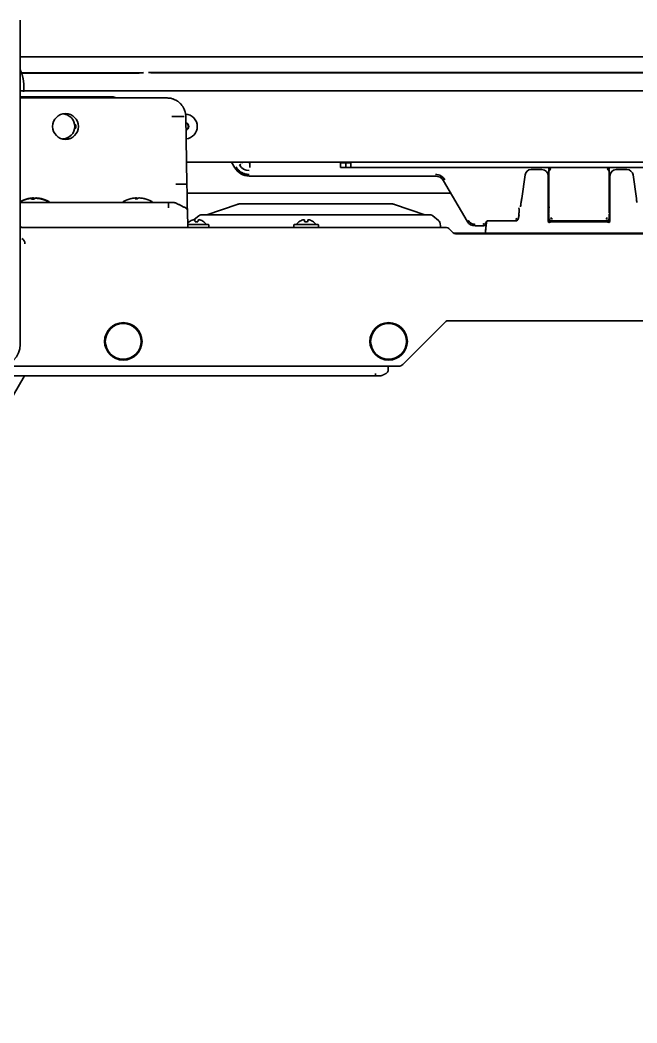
# Model space of a CAD drawing. Header units: inches. Extents: x 786 to 5755, y 618 to 5453.
# Drawn here: x 3454.8 to 3652.4, y 1115 to 1436.4 of the extents above; entities that cross this region are included whole.
import ezdxf

# ---------------------------------------------------------------- set-up
doc = ezdxf.new("R2010")
doc.units = ezdxf.units.IN
doc.layers.add('1', color=7, linetype='Continuous', true_color=0xffffff)
doc.layers.add('4', color=7, linetype='Continuous', true_color=0xffffff)

msp = doc.modelspace()

# ---------------------------------------------------------------- linework, layer by layer
at = {"layer": '1', "color": 7, "linetype": 'Continuous', "lineweight": 35}
for p, q in [((3454.89, 1432.87), (3454.89, 1427.8)), ((3454.89, 1424.27), (3454.89, 1332.44)), ((4254.25, 1424.64), (3454.9, 1424.64)), ((3491.23, 1419.51), (3454.89, 1419.51)), ((3491.23, 1419.43), (3454.89, 1419.43)), ((3495.92, 1419.6), (4151.86, 1419.6)), ((3484.39, 1411.81), (3454.89, 1411.81)), ((3454.89, 1411.44), (3501.91, 1411.44)), ((4200.14, 1413.72), (3454.9, 1413.72)), ((3507.91, 1405.54), (3508.28, 1383.86)), ((3472.69, 1402.81), (3472.69, 1402.31)), ((3472.69, 1402.31), (3472.69, 1401.81)), ((3508.16, 1390.9), (4200.21, 1390.9)), ((3508.17, 1390.82), (4161.98, 1390.82)), ((3523.63, 1389.05), (3522.61, 1390.82)), ((3559.14, 1390.82), (3559.14, 1390.68)), ((3622.02, 1388.5), (3618.57, 1388.5)), ((3649.21, 1388.5), (3645.76, 1388.5)), ((3587.92, 1386.42), (3528.17, 1386.42)), ((3616.59, 1386.78), (3615.52, 1379.18)), ((3624.01, 1386.5), (3624.01, 1385.36)), ((3624.01, 1385.36), (3624.01, 1383.68)), ((3643.77, 1385.36), (3643.77, 1386.5)), ((3643.77, 1383.68), (3643.77, 1385.36)), ((3652.26, 1379.18), (3651.19, 1386.78)), ((3598.02, 1371.92), (3590.52, 1384.92)), ((3624.01, 1383.68), (3624.01, 1379.18)), ((3643.77, 1379.18), (3643.77, 1383.68)), ((3458.7, 1379.03), (3458.7, 1379.29)), ((3458.8, 1379.14), (3458.8, 1379.4)), ((3458.95, 1379.03), (3458.95, 1379.29)), ((3459.05, 1379.14), (3459.05, 1379.4)), ((3460.12, 1379.27), (3460.12, 1379.29)), ((3460.23, 1379.38), (3460.23, 1379.4)), ((3491.8, 1379.14), (3491.8, 1379.4)), ((3492.05, 1379.14), (3492.05, 1379.4)), ((3493.23, 1379.38), (3493.23, 1379.4)), ((3454.89, 1377.94), (3502.42, 1377.94)), ((3524.42, 1377.33), (3514.7, 1374)), ((3573.42, 1377.51), (3525.76, 1377.51)), ((3584.48, 1374), (3574.76, 1377.33)), ((3615.12, 1376.51), (3615.16, 1376.78)), ((3624.04, 1372.87), (3624.04, 1376.78)), ((3643.74, 1372.87), (3643.74, 1376.78)), ((3508.43, 1375.34), (3508.52, 1369.94)), ((3510.57, 1372.45), (3512.09, 1373.71)), ((3512.73, 1373.94), (3515.59, 1373.94)), ((3514.7, 1374), (3514.63, 1373.98)), ((3515.59, 1373.94), (3583.59, 1373.94)), ((3583.59, 1373.94), (3586.45, 1373.94)), ((3584.55, 1373.98), (3584.48, 1374)), ((3587.09, 1373.71), (3588.92, 1372.2)), ((3614.66, 1374.03), (3614.5, 1372.89)), ((3614.51, 1372.88), (3614.67, 1373.99)), ((3624.24, 1374.17), (3624.24, 1373.02)), ((3643.54, 1373.02), (3643.54, 1374.17)), ((3455.14, 1370.06), (3454.79, 1370.41)), ((3455.24, 1370.08), (3454.89, 1370.44)), ((3455.6, 1369.94), (3591.48, 1369.94)), ((3515.2, 1370.86), (3508.5, 1370.86)), ((3515.2, 1369.96), (3508.52, 1369.96)), ((3509.03, 1371.75), (3508.98, 1371.75)), ((3509.59, 1369.94), (3509.59, 1369.94)), ((3513.72, 1371.75), (3513.68, 1371.75)), ((3515.35, 1370.21), (3515.35, 1370.61)), ((3542.48, 1370.59), (3542.48, 1370.19)), ((3550.33, 1370.84), (3542.63, 1370.84)), ((3550.48, 1370.19), (3550.48, 1370.59)), ((3589.26, 1371.62), (3589.59, 1369.94)), ((3593.6, 1368.23), (3592.18, 1369.64)), ((3603.08, 1370.42), (3600.62, 1370.42)), ((3604.07, 1371.28), (3604.11, 1371.59)), ((3604.36, 1371.96), (3604.18, 1370.63)), ((3604.35, 1371.95), (3604.18, 1370.71)), ((3604.18, 1370.71), (3604.18, 1370.71)), ((3604.18, 1370.63), (3604.18, 1370.63)), ((3604.6, 1372.02), (3613.52, 1372.02)), ((3624.04, 1371.89), (3624.23, 1371.89)), ((3624.04, 1371.83), (3624.04, 1371.89)), ((3624.07, 1371.97), (3624.23, 1371.97)), ((3624.73, 1371.96), (3624.86, 1371.92)), ((3624.73, 1371.88), (3624.86, 1371.84)), ((3624.73, 1371.6), (3624.86, 1371.74)), ((3625.24, 1372.02), (3642.54, 1372.02)), ((3625.36, 1371.91), (3626.39, 1371.91)), ((3626.57, 1371.84), (3625.36, 1371.84)), ((3625.36, 1371.83), (3626.39, 1371.83)), ((3642.42, 1371.76), (3625.36, 1371.76)), ((3629.89, 1372.02), (3629.89, 1371.96)), ((3630.39, 1371.83), (3637.39, 1371.83)), ((3637.89, 1371.96), (3637.89, 1372.02)), ((3642.42, 1371.84), (3641.21, 1371.84)), ((3641.39, 1371.91), (3642.42, 1371.91)), ((3641.39, 1371.83), (3642.42, 1371.83)), ((3642.91, 1371.92), (3643.05, 1371.96)), ((3642.91, 1371.84), (3643.05, 1371.88)), ((3642.91, 1371.74), (3643.05, 1371.6)), ((3643.55, 1371.97), (3643.71, 1371.97)), ((3643.55, 1371.89), (3643.74, 1371.89)), ((3643.74, 1371.83), (3643.74, 1371.89)), ((3593.81, 1368.07), (4053.97, 1368.07)), ((3594.3, 1367.94), (4053.48, 1367.94)), ((3591.23, 1339.78), (3577.48, 1326.02)), ((4055.84, 1340.07), (3591.94, 1340.07)), ((3576.06, 1325.44), (3447.89, 1325.44)), ((3572.78, 1325.44), (3572.7, 1324.02)), ((3074.48, 661.25), (3456.21, 1322.44)), ((3568.68, 1322.44), (3404.28, 1322.44)), ((3463.09, 1322.41), (3463.09, 1322.35)), ((3463.19, 1322.44), (3463.19, 1322.37)), ((3464.87, 1322.41), (3464.87, 1322.35)), ((3464.97, 1322.44), (3464.97, 1322.37)), ((3479.58, 1322.44), (3479.58, 1322.37)), ((3480.93, 1322.44), (3480.93, 1322.37)), ((3483.85, 1322.37), (3483.85, 1322.44)), ((3490.32, 1322.37), (3490.32, 1322.44)), ((3492.12, 1322.37), (3492.12, 1322.44)), ((3507.97, 1322.37), (3507.97, 1322.44))]:
    msp.add_line(p, q, dxfattribs=at)
for centre, radius in [((3469.39, 1402.31), 4.13), ((3487.89, 1333.44), 6), ((3487.89, 1333.44), 5.75), ((3572.89, 1333.44), 6), ((3572.89, 1333.44), 5.75)]:
    msp.add_circle(centre, radius, dxfattribs=at)
for centre, radius, start, end in [((3484.39, 1409.81), 2, 54.3403, 90), ((3468.39, 1402.31), 4, 0, 90.1125), ((3470.39, 1402.31), 4, 90, 104.4731), ((3507.59, 1402.31), 4, 0, 86.4619), ((3468.39, 1402.31), 4, 269.8875, 0), ((3507.59, 1402.31), 1.25, 0, 73.4513), ((3507.59, 1402.31), 1.15, 0, 71.8706), ((3507.59, 1402.31), 1.15, 290.0812, 0), ((3507.59, 1402.31), 1.25, 288.5006, 0), ((3507.59, 1402.31), 4, 276.4012, 0), ((3470.39, 1402.31), 4, 255.5269, 270.1125), ((3459.41, 1370.24), 9.08, 103.2612, 119.6794), ((3459.51, 1370.35), 9.08, 103.2612, 119.6794), ((3459.41, 1370.24), 9.08, 60.3206, 76.7388), ((3459.51, 1370.35), 9.08, 60.3206, 76.7388), ((3492.51, 1370.35), 9.08, 103.2612, 119.6794), ((3492.51, 1370.35), 9.08, 60.3206, 76.7388), ((3455.16, 1377.7), 0.5, 119.6794, 138.5908), ((3455.26, 1377.81), 0.5, 119.6794, 138.5908), ((3463.66, 1377.7), 0.5, 14.6023, 60.3206), ((3463.76, 1377.81), 0.5, 14.6023, 60.3206), ((3488.26, 1377.81), 0.5, 119.6794, 165.3977), ((3496.76, 1377.81), 0.5, 14.6023, 60.3206), ((3512.73, 1372.94), 1, 90, 129.5), ((3586.45, 1372.94), 1, 50.5, 90), ((3455.49, 1370.41), 0.5, 225, 270), ((3455.6, 1370.44), 0.5, 225, 270), ((3511.35, 1368.86), 3.74, 129.3686, 139.774), ((3509.44, 1369.46), 0.5, 71.8045, 90), ((3513.27, 1369.46), 0.5, 90, 108.1955), ((3511.35, 1368.86), 3.74, 32.3241, 50.6155), ((3515.07, 1370.61), 0.283, 0, 61.9275), ((3515.07, 1370.21), 0.283, 298.0725, 0), ((3542.76, 1370.59), 0.283, 118.0725, 180), ((3542.76, 1370.19), 0.283, 180, 241.9275), ((3546.48, 1368.84), 3.74, 129.3791, 147.6759), ((3546.48, 1368.84), 3.74, 32.3241, 50.6111), ((3550.19, 1370.59), 0.283, 0, 61.9275), ((3550.19, 1370.19), 0.283, 298.0725, 0), ((3588.28, 1371.43), 1, 11, 50.5), ((3591.48, 1368.94), 1, 45, 90), ((3454.38, 1364.66), 2, 0.0009, 60), ((3594.3, 1368.94), 1, 225, 270), ((3591.94, 1339.07), 1, 90, 135), ((3447.89, 1332.44), 7, 270, 0), ((3576.06, 1327.44), 2, 270, 315)]:
    msp.add_arc(centre, radius, start, end, dxfattribs=at)
for centre, major_axis, ratio, start_param, end_param in [((3491.23, 1419.66), (4.5, 0), 0.034921, 4.712389, 5.497787), ((3491.23, 1419.58), (4.5, 0), 0.034921, 4.712389, 5.497787), ((3528.18, 1391.68), (2.63, 4.55), 0.999188, 2.618346, 3.66484), ((3559.15, 1390.68), (0, 1.5), 0.008333, 1.570794, 3.106684), ((3618.57, 1386.49), (1.32, -1.51), 0.997598, 2.427198, 3.855987), ((3622.01, 1386.49), (-1.42, -1.42), 0.997265, 2.357564, 3.925621), ((3645.77, 1386.49), (-1.42, 1.42), 0.997265, 5.499157, 7.067214), ((3649.21, 1386.49), (1.32, 1.51), 0.997598, 5.568791, 6.99758), ((3587.92, 1383.42), (-1.5, -2.6), 0.999188, 2.618346, 3.66484), ((3459.2, 1370.24), (0, -9.06), 0.947542, 3.199666, 3.391172), ((3459.3, 1370.35), (0, -9.06), 0.947542, 3.199666, 3.391172), ((3458.75, 1370.24), (0, -9.06), 0.090997, 3.199666, 3.391172), ((3458.93, 1370.24), (0, -8.79), 0.978398, 3.096057, 3.187129), ((3458.85, 1370.35), (0, -9.06), 0.090997, 3.199666, 3.391172), ((3459.04, 1370.35), (0, -8.79), 0.978398, 3.096057, 3.187129), ((3459.47, 1370.24), (0, 9.06), 0.995851, 0.058074, 0.085647), ((3459.58, 1370.35), (0, 9.06), 0.995851, 0.058074, 0.085647), ((3458.78, 1370.24), (0, -9.06), 0.319632, 2.921888, 3.083519), ((3458.88, 1370.35), (0, -9.06), 0.319632, 2.921888, 3.083519), ((3460.04, 1370.24), (0, 9.06), 0.319632, 0.058074, 0.249579), ((3460.15, 1370.35), (0, 9.06), 0.319632, 0.058074, 0.249579), ((3459.35, 1370.24), (0, -9.06), 0.995851, 2.892014, 3.083519), ((3459.45, 1370.35), (0, -9.06), 0.995851, 2.892014, 3.083519), ((3459.62, 1370.24), (0, 9.06), 0.947542, 6.033606, 6.225112), ((3459.73, 1370.35), (0, 9.06), 0.947542, 6.033606, 6.225112), ((3461.66, 1370.24), (0, 8.79), 0.206731, 6.237649, 6.328721), ((3461.77, 1370.35), (0, 8.79), 0.206731, 6.237649, 6.328721), ((3492.3, 1370.35), (0, -9.06), 0.947542, 3.199666, 3.391172), ((3491.85, 1370.35), (0, -9.06), 0.090997, 3.199666, 3.391172), ((3492.04, 1370.35), (0, -8.79), 0.978398, 3.096057, 3.187129), ((3492.58, 1370.35), (0, 9.06), 0.995851, 0.058074, 0.085647), ((3491.88, 1370.35), (0, -9.06), 0.319632, 2.921888, 3.083519), ((3493.15, 1370.35), (0, 9.06), 0.319632, 0.058074, 0.249579), ((3492.45, 1370.35), (0, -9.06), 0.995851, 2.892014, 3.083519), ((3492.73, 1370.35), (0, 9.06), 0.947542, 6.033606, 6.225112), ((3494.77, 1370.35), (0, 8.79), 0.206731, 6.237649, 6.328721), ((3615.36, 1379.18), (0.42, 3), 0.051895, 4.308564, 4.719702), ((3624.17, 1379.18), (0, 3), 0.052408, 1.570796, 1.981934), ((3643.61, 1379.18), (0, 3), 0.052408, 4.301251, 4.712389), ((3652.42, 1379.18), (-0.42, 3), 0.051895, 1.563483, 1.974621), ((3615.32, 1376.78), (0.42, 3), 0.051895, 1.166972, 1.57811), ((3623.88, 1376.78), (0, 3), 0.052408, 4.712389, 5.123527), ((3643.9, 1376.78), (0, 3), 0.052408, 1.159658, 1.570796), ((3511.35, 1368.84), (-3.62, 0.87), 0.997235, 5.247399, 5.62012), ((3511.09, 1368.8), (-0.81, 3.6), 0.902278, 6.178468, 6.295334), ((3510.8, 1368.8), (-0.38, 3.67), 0.420739, 6.027806, 6.144672), ((3511.05, 1368.84), (-0.27, 3.72), 0.017407, 5.611261, 5.983982), ((3511.65, 1368.84), (-0.27, -3.72), 0.017407, 3.440796, 3.813517), ((3511.9, 1368.8), (-0.38, -3.67), 0.420739, 3.280106, 3.396972), ((3511.61, 1368.8), (-0.81, -3.6), 0.902278, 3.129444, 3.24631), ((3511.36, 1368.84), (-3.62, -0.87), 0.997235, 3.804658, 4.177379), ((3514.4, 1374.44), (0, -0.5), 1, 6.282807, 6.525593), ((3546.47, 1368.82), (-3.62, 0.87), 0.997235, 5.247399, 5.62012), ((3546.22, 1368.78), (-0.81, 3.6), 0.902278, 6.178468, 6.295334), ((3545.92, 1368.78), (-0.38, 3.67), 0.420739, 6.027806, 6.144672), ((3546.18, 1368.82), (-0.27, 3.72), 0.017407, 5.611261, 5.983982), ((3546.77, 1368.82), (-0.27, -3.72), 0.017407, 3.440796, 3.813517), ((3547.03, 1368.78), (-0.38, -3.67), 0.420739, 3.280106, 3.396972), ((3546.73, 1368.78), (-0.81, -3.6), 0.902278, 3.129444, 3.24631), ((3546.48, 1368.82), (-3.62, -0.87), 0.997235, 3.804658, 4.177379), ((3584.78, 1374.44), (0, 0.5), 1, 2.899186, 3.141971), ((3613.52, 1373.02), (-0.657, 0.756), 0.998931, 2.426537, 3.856648), ((3624.09, 1372.95), (0, 1), 0.052408, 1.570796, 3.124139), ((3624.09, 1372.87), (0, 1), 0.052408, 1.570796, 3.124139), ((3623.99, 1374.17), (-0.177, -0.177), 0.998783, 2.356803, 3.632846), ((3625.24, 1373.02), (0.708, 0.708), 0.998783, 2.356803, 3.926382), ((3642.54, 1373.02), (0.708, -0.708), 0.998783, 5.498396, 7.067974), ((3643.69, 1372.95), (0, 1), 0.052408, 3.159046, 4.712389), ((3643.69, 1372.87), (0, 1), 0.052408, 3.159046, 4.712389), ((3600.62, 1373.42), (1.5, 2.6), 0.999188, 2.618346, 3.66484), ((3603.08, 1371.42), (0.342, -0.94), 0.99931, 5.934122, 7.364783), ((3604.26, 1370.71), (0.32, 2.25), 0.03458, 1.575662, 2.974751), ((3604.26, 1370.63), (0.32, 2.25), 0.03458, 1.575662, 3.146458), ((3604.6, 1371.52), (0.171, -0.47), 0.99931, 2.792529, 4.223191), ((3624.29, 1371.83), (0.177, 0.177), 0.997265, 2.357564, 3.693517), ((3624.23, 1371.96), (0.5, 0), 0.017455, 0.05236, 1.570796), ((3624.23, 1371.88), (0.5, 0), 0.017455, 0.05236, 1.570796), ((3624.23, 1371.61), (0.5, 0), 0.052408, 4.828132, 6.230825), ((3625.36, 1371.92), (0.5, 0), 0.017455, 3.193953, 4.712389), ((3625.36, 1371.84), (0.5, 0), 0.017455, 3.193953, 4.712389), ((3625.36, 1371.74), (0.5, 0), 0.052408, 1.570796, 3.089233), ((3625.36, 1371.82), (0.5, 0), 0.052408, 1.570796, 2.57937), ((3626.39, 1372.83), (0.447, -0.895), 0.99981, 5.819644, 6.580327), ((3626.39, 1372.91), (0.447, -0.895), 0.99981, 5.819644, 6.453939), ((3630.39, 1372.83), (0.447, 0.895), 0.99981, 3.084342, 3.605134), ((3637.39, 1372.83), (-0.447, 0.895), 0.99981, 2.678052, 3.438734), ((3641.39, 1372.83), (0.447, 0.895), 0.99981, 2.844451, 3.605134), ((3641.39, 1372.91), (0.447, 0.895), 0.99981, 2.970839, 3.605134), ((3642.42, 1371.92), (0.5, 0), 0.017455, 4.712389, 6.230825), ((3642.42, 1371.84), (0.5, 0), 0.017455, 4.712389, 6.230825), ((3642.42, 1371.82), (0.5, 0), 0.052408, 0.562222, 1.570796), ((3642.42, 1371.74), (0.5, 0), 0.052408, 0.05236, 1.570796), ((3643.55, 1371.96), (0.5, 0), 0.017455, 1.570796, 3.089233), ((3643.55, 1371.88), (0.5, 0), 0.017455, 1.570796, 3.089233), ((3643.55, 1371.61), (0.5, 0), 0.052408, 3.193953, 4.596646), ((3643.49, 1371.83), (0.177, -0.177), 0.997265, 5.731261, 7.067214), ((3604.68, 1368.27), (0, -0.75), 0.999379, 4.572848, 4.98544), ((3571.7, 1324.08), (-0.999, 0.052), 0.999981, 2.075858, 3.141593)]:
    msp.add_ellipse(centre, major_axis=major_axis, ratio=ratio, start_param=start_param, end_param=end_param, dxfattribs=at)
for points, degree in [([(3454.89, 1436.41), (3454.89, 1435.09), (3454.89, 1433.8), (3454.89, 1432.87)], 3), ([(3454.89, 1427.8), (3454.89, 1426.87), (3454.89, 1425.58), (3454.89, 1424.27)], 3), ([(3504.34, 1405.51), (3507.36, 1405.54)], 1), ([(3472.69, 1401.81), (3472.57, 1401.81), (3472.44, 1401.81), (3472.31, 1401.81)], 3), ([(3504.72, 1383.84), (3507.73, 1383.86)], 1), ([(3502.43, 1377.73), (3502.43, 1376.22)], 1), ([(3504.82, 1377.73), (3507.87, 1376.21)], 1), ([(3624.23, 1371.59), (3624.25, 1371.58), (3624.27, 1371.58), (3624.29, 1371.58)], 3), ([(3643.49, 1371.58), (3643.51, 1371.58), (3643.53, 1371.58), (3643.55, 1371.59)], 3), ([(3568.68, 1323.18), (3568.68, 1322.54)], 1), ([(3572.14, 1323.18), (3570.83, 1322.54)], 1)]:
    msp.add_open_spline(points, degree=degree, dxfattribs=at)
msp.add_rational_spline([(3455.93, 1413.39), (3456.16, 1415.22), (3456.06, 1417.08), (3455.62, 1418.89), (3454.87, 1420.59)], [0.500681714361, 0.490449933602, 0.486186471897, 0.487891329244, 0.495564505644], degree=4, dxfattribs=at)
for points, knots in [([(3501.91, 1411.44), (3502.01, 1411.44), (3502.11, 1411.43), (3502.3, 1411.42), (3502.4, 1411.42), (3502.55, 1411.4), (3502.59, 1411.4), (3502.69, 1411.39), (3502.74, 1411.38), (3502.88, 1411.36), (3502.98, 1411.34), (3503.26, 1411.29), (3503.45, 1411.24), (3503.68, 1411.17), (3503.73, 1411.15), (3503.82, 1411.12), (3503.87, 1411.11), (3504.01, 1411.06), (3504.1, 1411.03), (3504.37, 1410.92), (3504.54, 1410.83), (3504.88, 1410.65), (3505.05, 1410.56), (3505.29, 1410.39), (3505.37, 1410.34), (3505.53, 1410.22), (3505.61, 1410.16), (3505.84, 1409.98), (3505.98, 1409.85), (3506.19, 1409.65), (3506.26, 1409.58), (3506.39, 1409.44), (3506.45, 1409.36), (3506.64, 1409.14), (3506.75, 1408.99), (3506.89, 1408.79), (3506.92, 1408.75), (3506.97, 1408.66), (3507, 1408.62), (3507.08, 1408.5), (3507.12, 1408.41), (3507.26, 1408.16), (3507.35, 1407.98), (3507.5, 1407.63), (3507.57, 1407.45), (3507.66, 1407.17), (3507.69, 1407.08), (3507.72, 1406.94), (3507.74, 1406.89), (3507.76, 1406.8), (3507.77, 1406.75), (3507.82, 1406.51), (3507.85, 1406.32), (3507.88, 1406.07), (3507.88, 1406.03), (3507.89, 1405.93), (3507.9, 1405.78), (3507.91, 1405.64), (3507.91, 1405.54)], [0, 0, 0, 0, 0.03125, 0.03125, 0.0625, 0.0625, 0.078125, 0.078125, 0.09375, 0.09375, 0.125, 0.125, 0.1875, 0.1875, 0.203125, 0.203125, 0.21875, 0.21875, 0.25, 0.25, 0.3125, 0.3125, 0.375, 0.375, 0.40625, 0.40625, 0.4375, 0.4375, 0.5, 0.5, 0.53125, 0.53125, 0.5625, 0.5625, 0.625, 0.625, 0.640625, 0.640625, 0.65625, 0.65625, 0.6875, 0.6875, 0.75, 0.75, 0.8125, 0.8125, 0.84375, 0.84375, 0.859375, 0.859375, 0.875, 0.875, 0.9375, 0.9375, 0.953125, 0.953125, 0.96875, 1, 1, 1, 1]), ([(3503.44, 1405.49), (3503.6, 1405.49), (3503.75, 1405.5), (3504.05, 1405.5), (3504.2, 1405.51), (3504.34, 1405.51)], [0, 0, 0, 0, 0.5, 0.5, 1, 1, 1, 1]), ([(3472.33, 1402.81), (3472.33, 1402.81), (3472.39, 1402.81), (3472.5, 1402.81), (3472.63, 1402.81), (3472.69, 1402.81)], [0, 0, 0, 0, 0.035912, 0.517956, 1, 1, 1, 1]), ([(3508.28, 1383.86), (3508.28, 1383.86), (3508.27, 1383.86), (3508.22, 1383.86), (3508.18, 1383.86), (3508.08, 1383.86), (3508.02, 1383.86), (3507.89, 1383.86), (3507.81, 1383.86), (3507.73, 1383.86)], [0, 0, 0, 0, 0.25, 0.25, 0.5, 0.5, 0.75, 0.75, 1, 1, 1, 1]), ([(3508.28, 1383.86), (3508.28, 1383.71), (3508.29, 1383.57), (3508.29, 1383.29), (3508.29, 1383.15), (3508.3, 1382.74), (3508.31, 1382.46), (3508.31, 1382.05), (3508.32, 1381.91), (3508.32, 1381.64), (3508.32, 1381.5), (3508.33, 1381.1), (3508.33, 1380.84), (3508.34, 1380.33), (3508.35, 1380.08), (3508.35, 1379.71), (3508.35, 1379.59), (3508.36, 1379.41), (3508.36, 1379.35), (3508.36, 1379.23), (3508.36, 1379.17), (3508.37, 1378.88), (3508.37, 1378.65), (3508.38, 1378.23), (3508.38, 1378.02), (3508.39, 1377.63), (3508.39, 1377.44), (3508.4, 1377.22), (3508.4, 1377.16), (3508.4, 1377.09), (3508.4, 1377.05), (3508.4, 1377.03), (3508.4, 1376.92), (3508.4, 1376.84), (3508.41, 1376.61), (3508.41, 1376.33), (3508.41, 1376.09), (3508.42, 1375.93), (3508.42, 1375.88), (3508.42, 1375.81), (3508.42, 1375.79), (3508.42, 1375.74), (3508.42, 1375.72), (3508.42, 1375.62), (3508.42, 1375.55), (3508.43, 1375.47), (3508.43, 1375.45), (3508.43, 1375.41), (3508.43, 1375.39), (3508.43, 1375.36), (3508.43, 1375.35), (3508.43, 1375.34), (3508.43, 1375.34), (3508.43, 1375.34)], [0, 0, 0, 0, 0.031268, 0.031268, 0.062536, 0.062536, 0.125072, 0.125072, 0.156339, 0.156339, 0.187607, 0.187607, 0.250143, 0.250143, 0.312679, 0.312679, 0.343947, 0.343947, 0.359581, 0.359581, 0.375215, 0.375215, 0.43775, 0.43775, 0.500286, 0.500286, 0.562822, 0.562822, 0.578456, 0.586273, 0.586273, 0.59409, 0.59409, 0.625358, 0.625358, 0.687894, 0.750429, 0.750429, 0.781697, 0.781697, 0.797331, 0.797331, 0.812965, 0.812965, 0.875501, 0.875501, 0.906769, 0.906769, 0.938037, 0.938037, 0.969305, 0.969305, 1, 1, 1, 1]), ([(3502.42, 1377.94), (3502.42, 1377.94), (3502.43, 1377.92), (3502.43, 1377.85), (3502.43, 1377.8), (3502.43, 1377.73)], [0, 0, 0, 0, 0.5, 0.5, 1, 1, 1, 1]), ([(3502.42, 1377.94), (3502.45, 1377.94), (3502.47, 1377.94), (3502.52, 1377.94), (3502.54, 1377.94), (3502.59, 1377.94), (3502.62, 1377.94), (3502.67, 1377.94), (3502.69, 1377.94), (3502.76, 1377.94), (3502.81, 1377.94), (3502.9, 1377.94), (3502.95, 1377.94), (3503.02, 1377.94), (3503.04, 1377.94), (3503.08, 1377.94), (3503.1, 1377.94), (3503.17, 1377.94), (3503.21, 1377.94), (3503.29, 1377.94), (3503.33, 1377.94), (3503.41, 1377.94), (3503.44, 1377.94), (3503.5, 1377.94), (3503.51, 1377.94), (3503.55, 1377.94), (3503.56, 1377.94), (3503.61, 1377.94), (3503.64, 1377.94), (3503.69, 1377.94), (3503.72, 1377.94), (3503.76, 1377.94), (3503.79, 1377.94), (3503.82, 1377.94), (3503.82, 1377.94), (3503.84, 1377.94), (3503.86, 1377.94), (3503.87, 1377.94), (3503.88, 1377.94), (3503.89, 1377.94), (3503.9, 1377.94), (3503.9, 1377.94), (3503.91, 1377.94), (3503.92, 1377.94), (3503.92, 1377.94), (3503.93, 1377.94), (3503.93, 1377.94)], [0, 0, 0, 0, 0.03125, 0.03125, 0.0625, 0.0625, 0.09375, 0.09375, 0.125, 0.125, 0.1875, 0.1875, 0.25, 0.25, 0.28125, 0.28125, 0.3125, 0.3125, 0.375, 0.375, 0.4375, 0.4375, 0.5, 0.5, 0.53125, 0.53125, 0.5625, 0.5625, 0.625, 0.625, 0.6875, 0.6875, 0.75, 0.75, 0.78125, 0.78125, 0.8125, 0.84375, 0.84375, 0.875, 0.875, 0.90625, 0.90625, 0.9375, 0.9375, 1, 1, 1, 1]), ([(3503.93, 1377.94), (3504.08, 1377.94), (3504.24, 1377.92), (3504.53, 1377.85), (3504.68, 1377.8), (3504.82, 1377.73)], [0, 0, 0, 0, 0.5, 0.5, 1, 1, 1, 1]), ([(3508.43, 1375.34), (3508.43, 1375.43), (3508.41, 1375.52), (3508.36, 1375.69), (3508.32, 1375.78), (3508.22, 1375.93), (3508.16, 1376), (3508.03, 1376.12), (3507.95, 1376.17), (3507.87, 1376.21)], [0, 0, 0, 0, 0.25, 0.25, 0.5, 0.5, 0.75, 0.75, 1, 1, 1, 1]), ([(3525.76, 1377.51), (3525.63, 1377.51), (3525.38, 1377.51), (3525.01, 1377.47), (3524.68, 1377.41), (3524.5, 1377.36), (3524.42, 1377.33)], [0, 0, 0, 0, 0.267051, 0.527552, 0.773248, 1, 1, 1, 1]), ([(3574.76, 1377.33), (3574.68, 1377.36), (3574.5, 1377.41), (3574.17, 1377.47), (3573.8, 1377.51), (3573.55, 1377.51), (3573.42, 1377.51)], [0, 0, 0, 0, 0.226752, 0.472448, 0.732949, 1, 1, 1, 1]), ([(3584.68, 1373.95), (3584.68, 1373.95), (3584.67, 1373.95), (3584.64, 1373.96), (3584.6, 1373.97), (3584.55, 1373.98)], [0, 0, 0, 0, 0.059017, 0.059017, 1, 1, 1, 1]), ([(3511.82, 1371.75), (3511.78, 1371.75), (3511.74, 1371.75), (3511.66, 1371.75), (3511.62, 1371.75), (3511.55, 1371.75), (3511.51, 1371.75), (3511.43, 1371.75), (3511.39, 1371.75), (3511.27, 1371.75), (3511.19, 1371.75), (3511.08, 1371.75), (3511.04, 1371.75), (3510.96, 1371.75), (3510.92, 1371.75), (3510.88, 1371.75)], [0, 0, 0, 0, 0.125, 0.125, 0.25, 0.25, 0.375, 0.375, 0.5, 0.5, 0.75, 0.75, 0.875, 0.875, 1, 1, 1, 1]), ([(3544.23, 1371.77), (3544.23, 1371.77), (3544.23, 1371.77), (3544.23, 1371.77), (3544.23, 1371.77), (3544.23, 1371.77), (3544.23, 1371.77), (3544.23, 1371.77), (3544.22, 1371.77), (3544.21, 1371.77), (3544.2, 1371.77), (3544.17, 1371.76), (3544.13, 1371.75), (3544.11, 1371.73), (3544.1, 1371.73)], [0, 0, 0, 0, 0.224485, 0.543492, 0.578376, 0.58397, 0.58494, 0.585873, 0.587908, 0.610022, 0.664923, 0.762436, 0.906816, 1, 1, 1, 1]), ([(3546.94, 1371.73), (3546.87, 1371.73), (3546.79, 1371.73), (3546.67, 1371.73), (3546.63, 1371.73), (3546.55, 1371.73), (3546.52, 1371.73), (3546.4, 1371.73), (3546.32, 1371.73), (3546.2, 1371.73), (3546.16, 1371.73), (3546.09, 1371.73), (3546.05, 1371.73), (3546.01, 1371.73)], [0, 0, 0, 0, 0.25, 0.25, 0.375, 0.375, 0.5, 0.5, 0.75, 0.75, 0.875, 0.875, 1, 1, 1, 1]), ([(3548.85, 1371.73), (3548.84, 1371.73), (3548.83, 1371.74), (3548.8, 1371.76), (3548.77, 1371.77), (3548.75, 1371.77), (3548.74, 1371.77), (3548.73, 1371.77), (3548.73, 1371.77), (3548.73, 1371.77), (3548.72, 1371.77), (3548.72, 1371.77), (3548.72, 1371.77), (3548.72, 1371.77), (3548.72, 1371.77), (3548.72, 1371.77), (3548.72, 1371.77), (3548.72, 1371.77)], [0, 0, 0, 0, 0.102508, 0.301325, 0.460416, 0.576988, 0.64948, 0.682856, 0.688693, 0.690449, 0.691698, 0.693191, 0.695765, 0.701984, 0.726756, 0.986797, 1, 1, 1, 1]), ([(3568.68, 1322.44), (3568.68, 1322.44), (3568.68, 1322.45), (3568.68, 1322.48), (3568.68, 1322.5), (3568.68, 1322.54)], [0, 0, 0, 0, 0.49773, 0.49773, 1, 1, 1, 1]), ([(3570.39, 1322.44), (3570.39, 1322.44), (3570.38, 1322.44), (3570.37, 1322.44), (3570.37, 1322.44), (3570.36, 1322.44), (3570.36, 1322.44), (3570.34, 1322.44), (3570.32, 1322.44), (3570.29, 1322.44), (3570.27, 1322.44), (3570.23, 1322.44), (3570.2, 1322.44), (3570.16, 1322.44), (3570.15, 1322.44), (3570.12, 1322.44), (3570.1, 1322.44), (3570.06, 1322.44), (3569.99, 1322.44), (3569.92, 1322.44), (3569.84, 1322.44), (3569.8, 1322.44), (3569.71, 1322.44), (3569.62, 1322.44), (3569.53, 1322.44), (3569.43, 1322.44), (3569.38, 1322.44), (3569.3, 1322.44), (3569.28, 1322.44), (3569.22, 1322.44), (3569.2, 1322.44), (3569.12, 1322.44), (3569.06, 1322.44), (3568.95, 1322.44), (3568.9, 1322.44), (3568.79, 1322.44), (3568.73, 1322.44), (3568.68, 1322.44)], [0, 0, 0, 0, 0.0625, 0.0625, 0.09375, 0.09375, 0.125, 0.125, 0.1875, 0.1875, 0.25, 0.25, 0.3125, 0.3125, 0.34375, 0.34375, 0.375, 0.375, 0.4375, 0.5, 0.5, 0.5625, 0.5625, 0.625, 0.6875, 0.6875, 0.75, 0.75, 0.78125, 0.78125, 0.8125, 0.8125, 0.875, 0.875, 0.9375, 0.9375, 1, 1, 1, 1]), ([(3570.39, 1322.44), (3570.46, 1322.44), (3570.54, 1322.45), (3570.69, 1322.48), (3570.76, 1322.5), (3570.83, 1322.54)], [0, 0, 0, 0, 0.5, 0.5, 1, 1, 1, 1]), ([(3572.14, 1323.18), (3572.22, 1323.22), (3572.29, 1323.27), (3572.43, 1323.38), (3572.49, 1323.45), (3572.59, 1323.6), (3572.62, 1323.68), (3572.68, 1323.85), (3572.7, 1323.94), (3572.7, 1324.02)], [0, 0, 0, 0, 0.25, 0.25, 0.5, 0.5, 0.75, 0.75, 1, 1, 1, 1])]:
    msp.add_open_spline(points, degree=3, knots=knots, dxfattribs=at)
at = {"layer": '4', "color": 7, "linetype": 'Continuous', "lineweight": 35}
for p, q in [((3491.23, 1419.51), (3454.89, 1419.51)), ((3491.23, 1419.43), (3454.89, 1419.43)), ((3496.72, 1419.6), (4151.06, 1419.6)), ((3496.72, 1419.52), (4151.06, 1419.52)), ((3523.63, 1389.05), (3522.61, 1390.82)), ((3525.16, 1389.93), (3525.59, 1390.18)), ((3560.81, 1390.68), (3560.81, 1389.18)), ((3670.16, 1389.18), (3560.81, 1389.18)), ((3587.92, 1386.42), (3528.17, 1386.42)), ((3624.27, 1388.16), (3624.27, 1376.57)), ((3643.51, 1376.57), (3643.51, 1388.16)), ((3598.02, 1371.92), (3590.52, 1384.92)), ((3508.33, 1380.93), (3592.83, 1380.93)), ((3624.27, 1376.27), (3624.26, 1374.55)), ((3643.52, 1374.55), (3643.51, 1376.27)), ((3614.66, 1374.03), (3614.5, 1372.89)), ((3614.51, 1372.88), (3614.67, 1373.99)), ((3624.24, 1374.17), (3624.24, 1373.02)), ((3643.54, 1373.02), (3643.54, 1374.17)), ((3603.08, 1370.42), (3600.62, 1370.42)), ((3604.07, 1371.28), (3604.11, 1371.59)), ((3604.6, 1372.02), (3613.52, 1372.02)), ((3625.24, 1372.02), (3642.54, 1372.02))]:
    msp.add_line(p, q, dxfattribs=at)
msp.add_arc((3528.17, 1391.66), 3.47, 209.9973, 270.0027, dxfattribs=at)
for centre, major_axis, ratio, start_param, end_param in [((3491.23, 1419.66), (4.5, 0), 0.034921, 4.712389, 5.497787), ((3491.23, 1419.58), (4.5, 0), 0.034921, 4.712389, 5.497787), ((3527.17, 1391.4), (-1.3, -0.75), 0.008337, 5.609669, 6.248277), ((3528.42, 1392.14), (0, -1.47), 0.999861, 5.817939, 6.283654), ((3528.44, 1390.66), (0, -1.5), 0.016664, 4.712379, 6.248028), ((3560.81, 1383.76), (-199.87, 0), 0.034639, 4.712389, 4.729065), ((3557.5, 1390.68), (0, -1.5), 0.016664, 4.712379, 6.248272), ((3560.81, 1382.26), (-198.38, 0), 0.034899, 4.71239, 4.729065), ((3624.77, 1388.16), (0.354, 0.354), 0.998783, 0.786007, 2.355586), ((3624.85, 1388.09), (0.354, 0.354), 0.998783, 0.786007, 2.355586), ((3642.93, 1388.09), (-0.354, 0.354), 0.998783, 3.9276, 5.497178), ((3643.01, 1388.16), (-0.354, 0.354), 0.998783, 3.9276, 5.497178), ((3587.92, 1383.42), (-1.5, -2.6), 0.999188, 2.618346, 3.66484), ((3587.92, 1383.43), (1.75, 3.03), 0.999188, 5.759938, 6.806432), ((3624.23, 1376.57), (0, 1.25), 0.034921, 4.469589, 4.712389), ((3643.55, 1376.57), (0, 1.25), 0.034921, 1.570796, 1.813597), ((3613.51, 1373.03), (-0.328, 0.378), 0.998931, 2.426537, 3.856648), ((3625.24, 1373.02), (0.708, 0.708), 0.998783, 2.356803, 3.926382), ((3625.35, 1373.14), (0.354, 0.354), 0.998783, 2.356803, 3.926382), ((3642.43, 1373.14), (-0.354, 0.354), 0.998783, 2.356803, 3.926382), ((3642.54, 1373.02), (0.708, -0.708), 0.998783, 5.498396, 7.067974), ((3603.07, 1371.43), (0.171, -0.47), 0.99931, 5.934122, 7.364783)]:
    msp.add_ellipse(centre, major_axis=major_axis, ratio=ratio, start_param=start_param, end_param=end_param, dxfattribs=at)
for points, knots in [([(3528.18, 1386.93), (3528.17, 1386.93), (3528.14, 1386.93), (3528.11, 1386.93), (3528.07, 1386.93), (3528.03, 1386.93), (3527.98, 1386.94), (3527.94, 1386.94), (3527.89, 1386.94), (3527.84, 1386.94), (3527.79, 1386.95), (3527.74, 1386.95), (3527.68, 1386.96), (3527.62, 1386.96), (3527.56, 1386.97), (3527.5, 1386.98), (3527.44, 1386.99), (3527.38, 1387), (3527.31, 1387.01), (3527.24, 1387.03), (3527.17, 1387.04), (3527.1, 1387.06), (3527.02, 1387.07), (3526.86, 1387.12), (3526.62, 1387.19), (3526.31, 1387.31), (3526.04, 1387.44), (3525.8, 1387.57), (3525.57, 1387.71), (3525.33, 1387.88), (3525.07, 1388.08), (3524.87, 1388.27), (3524.73, 1388.41), (3524.65, 1388.51), (3524.57, 1388.59), (3524.5, 1388.68), (3524.43, 1388.77), (3524.37, 1388.85), (3524.31, 1388.92), (3524.26, 1389), (3524.21, 1389.07), (3524.17, 1389.13), (3524.13, 1389.19), (3524.1, 1389.25), (3524.08, 1389.29), (3524.07, 1389.31)], [0, 0, 0, 0, 0.007044, 0.014505, 0.02238, 0.03067, 0.039373, 0.048489, 0.058018, 0.067958, 0.078309, 0.08907, 0.10024, 0.11182, 0.123808, 0.136205, 0.149009, 0.162221, 0.17584, 0.189866, 0.204299, 0.219138, 0.234385, 0.250039, 0.322331, 0.388056, 0.447269, 0.500002, 0.552729, 0.61194, 0.677667, 0.749965, 0.776217, 0.801303, 0.825225, 0.847981, 0.86957, 0.88999, 0.90924, 0.927318, 0.944219, 0.959941, 0.974481, 0.987836, 1, 1, 1, 1]), ([(3624.02, 1388.69), (3624.03, 1388.69), (3624.04, 1388.69), (3624.06, 1388.69), (3624.07, 1388.69), (3624.09, 1388.69), (3624.1, 1388.69), (3624.12, 1388.69), (3624.13, 1388.69), (3624.15, 1388.69), (3624.16, 1388.69), (3624.18, 1388.69), (3624.19, 1388.69), (3624.21, 1388.69), (3624.22, 1388.69), (3624.24, 1388.69), (3624.25, 1388.69), (3624.27, 1388.69), (3624.28, 1388.69), (3624.3, 1388.69), (3624.31, 1388.69), (3624.33, 1388.69), (3624.34, 1388.69), (3624.36, 1388.69), (3624.37, 1388.69), (3624.38, 1388.69), (3624.39, 1388.69), (3624.41, 1388.69), (3624.42, 1388.69), (3624.44, 1388.69), (3624.45, 1388.68), (3624.47, 1388.68), (3624.48, 1388.68), (3624.49, 1388.68), (3624.5, 1388.68), (3624.52, 1388.68), (3624.53, 1388.68), (3624.54, 1388.68), (3624.55, 1388.68), (3624.56, 1388.68), (3624.57, 1388.68), (3624.59, 1388.68), (3624.59, 1388.68), (3624.61, 1388.68), (3624.61, 1388.68), (3624.63, 1388.68), (3624.63, 1388.68), (3624.65, 1388.68), (3624.65, 1388.68), (3624.66, 1388.68), (3624.67, 1388.68), (3624.68, 1388.68), (3624.69, 1388.68), (3624.7, 1388.68), (3624.7, 1388.67), (3624.71, 1388.67), (3624.71, 1388.67), (3624.72, 1388.67), (3624.73, 1388.67), (3624.73, 1388.67), (3624.74, 1388.67), (3624.74, 1388.67), (3624.74, 1388.67), (3624.75, 1388.67), (3624.75, 1388.67), (3624.76, 1388.67), (3624.76, 1388.67), (3624.76, 1388.67), (3624.76, 1388.67), (3624.77, 1388.67), (3624.77, 1388.67), (3624.77, 1388.67), (3624.77, 1388.67), (3624.77, 1388.66), (3624.77, 1388.66), (3624.77, 1388.66)], [0, 0, 0, 0, 0.027027, 0.027027, 0.054054, 0.054054, 0.081081, 0.081081, 0.108108, 0.108108, 0.135135, 0.135135, 0.162162, 0.162162, 0.189189, 0.189189, 0.216216, 0.216216, 0.243243, 0.243243, 0.27027, 0.27027, 0.297297, 0.297297, 0.324324, 0.324324, 0.351351, 0.351351, 0.378378, 0.378378, 0.405405, 0.405405, 0.432432, 0.432432, 0.459459, 0.459459, 0.486486, 0.486486, 0.513514, 0.513514, 0.540541, 0.540541, 0.567568, 0.567568, 0.594595, 0.594595, 0.621622, 0.621622, 0.648649, 0.648649, 0.675676, 0.675676, 0.702703, 0.702703, 0.72973, 0.72973, 0.756757, 0.756757, 0.783784, 0.783784, 0.810811, 0.810811, 0.837838, 0.837838, 0.864865, 0.864865, 0.891892, 0.891892, 0.918919, 0.918919, 0.945946, 0.945946, 0.972973, 0.972973, 1, 1, 1, 1]), ([(3643.01, 1388.66), (3643.01, 1388.66), (3643.01, 1388.66), (3643.01, 1388.67), (3643.01, 1388.67), (3643.01, 1388.67), (3643.01, 1388.67), (3643.02, 1388.67), (3643.02, 1388.67), (3643.02, 1388.67), (3643.02, 1388.67), (3643.03, 1388.67), (3643.03, 1388.67), (3643.04, 1388.67), (3643.04, 1388.67), (3643.05, 1388.67), (3643.05, 1388.67), (3643.06, 1388.67), (3643.06, 1388.67), (3643.07, 1388.67), (3643.07, 1388.67), (3643.08, 1388.68), (3643.09, 1388.68), (3643.1, 1388.68), (3643.1, 1388.68), (3643.12, 1388.68), (3643.12, 1388.68), (3643.13, 1388.68), (3643.14, 1388.68), (3643.15, 1388.68), (3643.16, 1388.68), (3643.17, 1388.68), (3643.18, 1388.68), (3643.2, 1388.68), (3643.2, 1388.68), (3643.22, 1388.68), (3643.23, 1388.68), (3643.24, 1388.68), (3643.25, 1388.68), (3643.27, 1388.68), (3643.28, 1388.68), (3643.29, 1388.68), (3643.3, 1388.68), (3643.32, 1388.68), (3643.33, 1388.68), (3643.35, 1388.69), (3643.36, 1388.69), (3643.38, 1388.69), (3643.39, 1388.69), (3643.41, 1388.69), (3643.41, 1388.69), (3643.43, 1388.69), (3643.44, 1388.69), (3643.46, 1388.69), (3643.47, 1388.69), (3643.49, 1388.69), (3643.5, 1388.69), (3643.52, 1388.69), (3643.53, 1388.69), (3643.56, 1388.69), (3643.57, 1388.69), (3643.59, 1388.69), (3643.6, 1388.69), (3643.62, 1388.69), (3643.63, 1388.69), (3643.65, 1388.69), (3643.66, 1388.69), (3643.68, 1388.69), (3643.69, 1388.69), (3643.71, 1388.69), (3643.72, 1388.69), (3643.74, 1388.69), (3643.75, 1388.69), (3643.76, 1388.69)], [0, 0, 0, 0, 0.027778, 0.027778, 0.055556, 0.055556, 0.083333, 0.083333, 0.111111, 0.111111, 0.138889, 0.138889, 0.166667, 0.166667, 0.194444, 0.194444, 0.222222, 0.222222, 0.25, 0.25, 0.277778, 0.277778, 0.305556, 0.305556, 0.333333, 0.333333, 0.361111, 0.361111, 0.388889, 0.388889, 0.416667, 0.416667, 0.444444, 0.444444, 0.472222, 0.472222, 0.5, 0.5, 0.527778, 0.527778, 0.555556, 0.555556, 0.583333, 0.583333, 0.611111, 0.611111, 0.638889, 0.638889, 0.666667, 0.666667, 0.694444, 0.694444, 0.722222, 0.722222, 0.75, 0.75, 0.777778, 0.777778, 0.805556, 0.805556, 0.833333, 0.833333, 0.861111, 0.861111, 0.888889, 0.888889, 0.916667, 0.916667, 0.944444, 0.944444, 0.972222, 0.972222, 1, 1, 1, 1]), ([(3614.66, 1374.55), (3614.66, 1374.58), (3614.66, 1374.62), (3614.67, 1374.68), (3614.67, 1374.74), (3614.67, 1374.81), (3614.68, 1374.87), (3614.68, 1374.92), (3614.68, 1374.98), (3614.68, 1375.04), (3614.68, 1375.1), (3614.68, 1375.15), (3614.69, 1375.2), (3614.69, 1375.25), (3614.69, 1375.31), (3614.69, 1375.36), (3614.69, 1375.4), (3614.69, 1375.45), (3614.69, 1375.5), (3614.69, 1375.54), (3614.68, 1375.59), (3614.68, 1375.63), (3614.68, 1375.67), (3614.68, 1375.71), (3614.68, 1375.75), (3614.68, 1375.79), (3614.67, 1375.82), (3614.67, 1375.86), (3614.67, 1375.89), (3614.67, 1375.93), (3614.66, 1375.96), (3614.66, 1375.99), (3614.66, 1376.02), (3614.65, 1376.05), (3614.65, 1376.07), (3614.64, 1376.1), (3614.64, 1376.12), (3614.64, 1376.15), (3614.63, 1376.17), (3614.63, 1376.19), (3614.62, 1376.21), (3614.62, 1376.22), (3614.62, 1376.23)], [0, 0, 0, 0, 0.038636, 0.076568, 0.113795, 0.150318, 0.186137, 0.221252, 0.255664, 0.289372, 0.322377, 0.35468, 0.38628, 0.417177, 0.447373, 0.476868, 0.505662, 0.533755, 0.561147, 0.58784, 0.613834, 0.63913, 0.663727, 0.687628, 0.710831, 0.733339, 0.755152, 0.776272, 0.796698, 0.816433, 0.835478, 0.853834, 0.871502, 0.888486, 0.904786, 0.920405, 0.935346, 0.949611, 0.963205, 0.976131, 0.988394, 1, 1, 1, 1]), ([(3614.66, 1374.03), (3614.66, 1374.03), (3614.66, 1374.04), (3614.66, 1374.04), (3614.66, 1374.05), (3614.66, 1374.05), (3614.66, 1374.06), (3614.66, 1374.06), (3614.66, 1374.07), (3614.66, 1374.08), (3614.66, 1374.09), (3614.66, 1374.09), (3614.66, 1374.1), (3614.66, 1374.11), (3614.66, 1374.12), (3614.66, 1374.12), (3614.66, 1374.13), (3614.66, 1374.14), (3614.66, 1374.15), (3614.66, 1374.16), (3614.66, 1374.17), (3614.66, 1374.18), (3614.66, 1374.19), (3614.66, 1374.2), (3614.66, 1374.21), (3614.66, 1374.22), (3614.66, 1374.23), (3614.66, 1374.24), (3614.66, 1374.25), (3614.66, 1374.27), (3614.66, 1374.3), (3614.66, 1374.33), (3614.65, 1374.36), (3614.65, 1374.39), (3614.65, 1374.42), (3614.66, 1374.45), (3614.66, 1374.49), (3614.66, 1374.52), (3614.66, 1374.54), (3614.66, 1374.55)], [0, 0, 0, 0, 0.015129, 0.030383, 0.045772, 0.061308, 0.076999, 0.092858, 0.108893, 0.125115, 0.141532, 0.158153, 0.174988, 0.192043, 0.209327, 0.226848, 0.244613, 0.26263, 0.280903, 0.299441, 0.31825, 0.337334, 0.356701, 0.376355, 0.396301, 0.416545, 0.437092, 0.457945, 0.479109, 0.500588, 0.553969, 0.607745, 0.661975, 0.716715, 0.772024, 0.827955, 0.884561, 0.941893, 1, 1, 1, 1]), ([(3600.63, 1370.93), (3600.62, 1370.93), (3600.6, 1370.93), (3600.57, 1370.93), (3600.54, 1370.93), (3600.51, 1370.93), (3600.48, 1370.94), (3600.44, 1370.94), (3600.4, 1370.94), (3600.36, 1370.95), (3600.32, 1370.95), (3600.28, 1370.96), (3600.23, 1370.96), (3600.19, 1370.97), (3600.14, 1370.98), (3600.09, 1370.99), (3600.03, 1371), (3599.94, 1371.03), (3599.8, 1371.07), (3599.64, 1371.13), (3599.5, 1371.2), (3599.38, 1371.27), (3599.25, 1371.34), (3599.13, 1371.43), (3598.99, 1371.54), (3598.88, 1371.64), (3598.8, 1371.73), (3598.74, 1371.79), (3598.69, 1371.85), (3598.65, 1371.91), (3598.61, 1371.96), (3598.57, 1372.01), (3598.54, 1372.06), (3598.51, 1372.1), (3598.48, 1372.14), (3598.47, 1372.17), (3598.46, 1372.18)], [0, 0, 0, 0, 0.009789, 0.020364, 0.031724, 0.043866, 0.056789, 0.07049, 0.084968, 0.100222, 0.11625, 0.13305, 0.150623, 0.168966, 0.188079, 0.207962, 0.228615, 0.250038, 0.322321, 0.388043, 0.44726, 0.500003, 0.552736, 0.611949, 0.677674, 0.749967, 0.783874, 0.81581, 0.845775, 0.873767, 0.899782, 0.923815, 0.945861, 0.965912, 0.983961, 1, 1, 1, 1])]:
    msp.add_open_spline(points, degree=3, knots=knots, dxfattribs=at)

doc.saveas('drawing.dxf')
